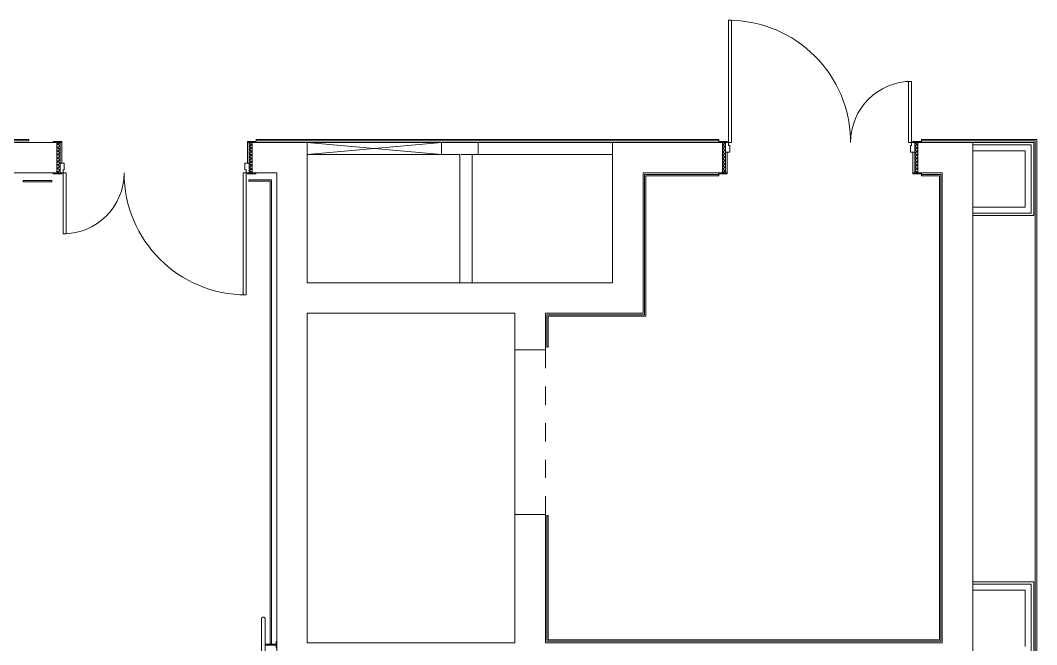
# Model space of a CAD drawing. Header units: millimetres. Extents: x 5993 to 95364, y 94667 to 143522.
# Drawn here: x 48454 to 49131, y 114258 to 114675 of the extents above; entities that cross this region are included whole.
import ezdxf

# ---------------------------------------------------------------- set-up
doc = ezdxf.new("R2010")
doc.units = ezdxf.units.MM
doc.linetypes.add('200_ШТРИХ_ш1п0_6_', pattern=[160, 100, -60])
doc.linetypes.add('Штрих короткий', pattern=[300, 150, -150])
for name, color, linetype, lineweight in [('0-2', 7, 'Continuous', 9), ('Двери', 7, 'Continuous', 9), ('Каркас_Импост', 7, 'Continuous', 13), ('Каркас_Импост-1', 7, 'Continuous', 9), ('Общие ребра', 7, 'Continuous', 9), ('Ограждение', 7, 'Continuous', 9), ('Ограждение-1', 7, 'Continuous', 20), ('Открывание-1', 7, 'Continuous', 9), ('Панель-2', 7, 'Continuous', 13), ('Перекрытия', 7, 'Continuous', 9), ('Перемычка-1', 7, 'Штрих короткий', 9), ('Перемычка_Пунктирные линии-1', 7, '200_ШТРИХ_ш1п0_6_', 9), ('Стены', 7, 'Continuous', 9), ('Стены-1', 7, 'Continuous', 13), ('Элементы узлов', 7, 'Continuous', 9)]:
    doc.layers.add(name, color=color, linetype=linetype, lineweight=lineweight)

# ---------------------------------------------------------------- blocks, each defined once
blk = doc.blocks.new('Дверь_СКБ_2Ст_Внутренняя_ШЕР - СОШ_Д-31__Дв_1600x2100h_ЛК_Лифтовой холл _зона безопасности МГН__EIS60-26412756-АИ2_01_План напольных покрытий и плинтусов 1го этажа _Часть 2_')
at = {"layer": 'Двери'}
h = blk.add_hatch(dxfattribs=at)
h.set_pattern_fill('FP_89', color=256, style=0, pattern_type=2)
h.set_pattern_definition([(135, (1501.41, 189.685), (-14.14214, -14.14214), []), (225, (1501.41, 189.685), (14.14214, -14.14214), [])])
h.paths.add_polyline_path([(812.5, 125), (787.5, 125), (787.5, -125), (812.5, -125)], flags=0)
at = {"layer": 'Каркас_Импост-1'}
h = blk.add_hatch(dxfattribs=at)
h.set_pattern_fill('FP_90', color=256, style=0, pattern_type=2)
h.set_pattern_definition([(45, (-621.384, 189.685), (-14.1421, 14.1421), []), (135, (-621.384, 189.685), (-14.1421, -14.1421), [])])
h.paths.add_polyline_path([(-762.5, 125), (-787.5, 125), (-787.5, -125), (-762.5, -125)], flags=0)
at = {"layer": 'Каркас_Импост'}
for p, q in [((-747.5, 133), (-817.5, 133)), ((-817.5, 133), (-817.5, 125)), ((-817.5, 125), (-747.5, 125)), ((-762.5, 125), (-787.5, 125)), ((-787.5, 125), (-787.5, -125)), ((-737.5, 125), (-762.5, 125)), ((-762.5, 125), (-762.5, 45)), ((-762.5, -125), (-762.5, 125)), ((-747.5, 125), (-762.5, 125)), ((-762.5, 125), (-762.5, 124)), ((-762.5, 124), (-747.5, 124)), ((-747.5, 125), (-747.5, 133)), ((-747.5, 124), (-747.5, 125)), ((-737.5, 100), (-737.5, 125)), ((-727.5, 100), (-737.5, 100)), ((-727.5, 45), (-727.5, 100)), ((762.5, 100), (752.5, 100)), ((752.5, 100), (752.5, 45)), ((762.5, 125), (762.5, 100)), ((787.5, 125), (762.5, 125)), ((842.5, 133), (772.5, 133)), ((772.5, 133), (772.5, 125)), ((787.5, 125), (772.5, 125)), ((772.5, 125), (772.5, 124)), ((772.5, 125), (842.5, 125)), ((772.5, 124), (787.5, 124)), ((787.5, 45), (787.5, 125)), ((812.5, 125), (787.5, 125)), ((787.5, 125), (787.5, -125)), ((787.5, 124), (787.5, 125)), ((812.5, -125), (812.5, 125)), ((842.5, 125), (842.5, 133)), ((-762.5, 45), (-727.5, 45)), ((-747.5, 45), (-762.5, 45)), ((-762.5, 45), (-762.5, -125)), ((-747.5, -125), (-747.5, 45)), ((752.5, 45), (787.5, 45)), ((787.5, 45), (772.5, 45)), ((772.5, 45), (772.5, -125)), ((787.5, -125), (787.5, 45)), ((-747.5, -125), (-817.5, -125)), ((-817.5, -125), (-817.5, -133)), ((-817.5, -133), (-747.5, -133)), ((-787.5, -125), (-762.5, -125)), ((-762.5, -125), (-747.5, -125)), ((-747.5, -133), (-747.5, -125)), ((772.5, -125), (787.5, -125)), ((842.5, -125), (772.5, -125)), ((772.5, -125), (772.5, -133)), ((772.5, -133), (842.5, -133)), ((787.5, -125), (812.5, -125)), ((842.5, -133), (842.5, -125))]:
    blk.add_line(p, q, dxfattribs=at)
at = {"layer": 'Открывание-1'}
for centre, radius, start, end in [((-737.5, 125), 1000, 0, 90), ((762.5, 125), 500, 90, 180)]:
    blk.add_arc(centre, radius, start, end, dxfattribs=at)
at = {"layer": 'Панель-2'}
for p, q in [((-737.5, 1125), (-737.5, 125)), ((-712.5, 1125), (-737.5, 1125)), ((-712.5, 125), (-712.5, 1125)), ((762.5, 625), (737.5, 625)), ((737.5, 625), (737.5, 125)), ((762.5, 125), (762.5, 625)), ((-737.5, 125), (-712.5, 125)), ((737.5, 125), (762.5, 125))]:
    blk.add_line(p, q, dxfattribs=at)
blk = doc.blocks.new('Проем_Дверь_Прямоугольный - 1350х2100h_проемы без заполнения-26950587-АИ2_01_План напольных покрытий и плинтусов 1го этажа _Часть 2_')
at = {"layer": 'Перемычка-1'}
for p, q in [((675, 125), (-675, 125)), ((675, -125), (-675, -125))]:
    blk.add_line(p, q, dxfattribs=at)
blk = doc.blocks.new('Ограждение 2 - Ограждение 2-32862125-АИ2_01_План напольных покрытий и плинтусов 1го этажа _Часть 2_')
at = {"layer": 'Ограждение'}
for p, q in [((83425, 2126.1), (83425, 1816)), ((83455, 1816), (83455, 2126.1)), ((83545, 1970.1), (83481.4, 1970.1)), ((83545, 1970.1), (83481.4, 1970.1)), ((83481.4, 1960.1), (83545, 1960.1)), ((83481.4, 1960.1), (83545, 1960.1)), ((83550, 1989.9), (83545, 1989.9)), ((83545, 1989.9), (83545, 1989)), ((83545, 1989), (83545, 1989.9)), ((83550, 1989.9), (83545, 1989.9)), ((83545, 1989.9), (83545, 1989)), ((83545, 1939.9), (83545, 1989.9)), ((83545, 1940.7), (83545, 1939.9)), ((83545, 1939.9), (83545, 1940.7)), ((83545, 1940.7), (83545, 1939.9)), ((83545, 1939.9), (83550, 1939.9)), ((83545, 1939.9), (83550, 1939.9)), ((83425, 1795.9), (83425, 1664.3)), ((83440, 1816), (83425.5, 1816)), ((83455, 1816), (83440, 1816)), ((83455, 1664.3), (83455, 1795.9)), ((83675, 1731), (83675, 1726)), ((83675, 1731), (83675, 1726)), ((83675, 1726), (83675.9, 1726)), ((83675.9, 1726), (83675, 1726)), ((83675, 1726), (83675.9, 1726)), ((83725, 1726), (83675, 1726)), ((83694.8, 1726), (83694.8, 1661.1)), ((83694.8, 1726), (83694.8, 1661.1)), ((83704.8, 1661.1), (83704.8, 1726)), ((83704.8, 1661.1), (83704.8, 1726)), ((83724.1, 1726), (83725, 1726)), ((83725, 1726), (83724.1, 1726)), ((83724.1, 1726), (83725, 1726)), ((83725, 1726), (83725, 1731)), ((83725, 1726), (83725, 1731)), ((84575, 1731), (84575, 1726)), ((84575, 1726), (84575.9, 1726)), ((84625, 1726), (84575, 1726)), ((84594.8, 1726), (84594.8, 1661.1)), ((84604.8, 1661.1), (84604.8, 1726)), ((84624.1, 1726), (84625, 1726)), ((84625, 1726), (84625, 1731)), ((83983.5, 1636), (83464.4, 1636)), ((83464.4, 1606), (83983.5, 1606)), ((84783.5, 1636), (83983.5, 1636)), ((83983.5, 1606), (84783.5, 1606))]:
    blk.add_line(p, q, dxfattribs=at)
at = {"layer": 'Ограждение', "flags": 128}
for points in [[(83425, 2176.1), (83425, 2176.7), (83425, 2177.3), (83425.1, 2177.9), (83425.2, 2178.5), (83425.3, 2179.1), (83425.4, 2179.7), (83425.6, 2180.3), (83425.8, 2180.9), (83426, 2181.4), (83426.2, 2182), (83426.4, 2182.5), (83426.7, 2183.1), (83427, 2183.6), (83427.3, 2184.1), (83427.6, 2184.6), (83428, 2185.1), (83428.3, 2185.6), (83428.7, 2186), (83429.1, 2186.5), (83429.5, 2186.9), (83430, 2187.3), (83430.4, 2187.7), (83430.9, 2188.1), (83431.4, 2188.4), (83431.9, 2188.8), (83432.4, 2189.1), (83432.9, 2189.4), (83433.5, 2189.6), (83434, 2189.9), (83434.6, 2190.1), (83435.1, 2190.3), (83435.7, 2190.5), (83436.3, 2190.7), (83436.9, 2190.8), (83437.4, 2190.9), (83438, 2191)], [(83425, 2176.1), (83425, 2176.1), (83425, 2176), (83425, 2175.8), (83425, 2175.5), (83425, 2175.2), (83425, 2174.7), (83425, 2174.2), (83425, 2173.6), (83425, 2172.9), (83425, 2172.2), (83425, 2171.4), (83425, 2170.5), (83425, 2169.5), (83425, 2168.5), (83425, 2167.4), (83425, 2166.3), (83425, 2165), (83425, 2163.7), (83425, 2162.4), (83425, 2161), (83425, 2159.5), (83425, 2158), (83425, 2156.4), (83425, 2154.8), (83425, 2153.2), (83425, 2151.5), (83425, 2149.7), (83425, 2147.9), (83425, 2146.1), (83425, 2144.3), (83425, 2142.4), (83425, 2140.5), (83425, 2138.6), (83425, 2136.6), (83425, 2134.6), (83425, 2132.7), (83425, 2130.7), (83425, 2128.7), (83425, 2126.7), (83425, 2126.1)], [(83425, 2126.1), (83425, 2128.1), (83425, 2130.1), (83425, 2132.1), (83425, 2134.1), (83425, 2136.1), (83425, 2138), (83425, 2140), (83425, 2141.9), (83425, 2143.8), (83425, 2145.6), (83425, 2147.4), (83425, 2149.2), (83425, 2151), (83425, 2152.7), (83425, 2154.4), (83425, 2156), (83425, 2157.6), (83425, 2159.1), (83425, 2160.6), (83425, 2162), (83425, 2163.4), (83425, 2164.7), (83425, 2165.9), (83425, 2167.1), (83425, 2168.2), (83425, 2169.3), (83425, 2170.2), (83425, 2171.2), (83425, 2172), (83425, 2172.7), (83425, 2173.4), (83425, 2174), (83425, 2174.6), (83425, 2175), (83425, 2175.4), (83425, 2175.7), (83425, 2175.9), (83425, 2176.1), (83425, 2176.1), (83425, 2176.1)], [(83441.8, 2191), (83442.4, 2191), (83443, 2190.8), (83443.6, 2190.7), (83444.1, 2190.6), (83444.7, 2190.4), (83445.3, 2190.2), (83445.8, 2190), (83446.4, 2189.7), (83446.9, 2189.5), (83447.4, 2189.2), (83448, 2188.9), (83448.5, 2188.5), (83448.9, 2188.2), (83449.4, 2187.8), (83449.9, 2187.4), (83450.3, 2187), (83450.8, 2186.6), (83451.2, 2186.2), (83451.6, 2185.7)], [(83451.9, 2185.2), (83452.3, 2184.7), (83452.6, 2184.3), (83452.9, 2183.7), (83453.2, 2183.2), (83453.5, 2182.7), (83453.7, 2182.1), (83454, 2181.6), (83454.2, 2181), (83454.4, 2180.4), (83454.5, 2179.9), (83454.7, 2179.3), (83454.8, 2178.7), (83454.9, 2178.1), (83454.9, 2177.5), (83455, 2176.9), (83455, 2176.3), (83455, 2176.1)], [(83455, 2126.1), (83455, 2128.1), (83455, 2130.1), (83455, 2132.1), (83455, 2134.1), (83455, 2136.1), (83455, 2138), (83455, 2140), (83455, 2141.9), (83455, 2143.8), (83455, 2145.6), (83455, 2147.4), (83455, 2149.2), (83455, 2151), (83455, 2152.7), (83455, 2154.4), (83455, 2156), (83455, 2157.6), (83455, 2159.1), (83455, 2160.6), (83455, 2162), (83455, 2163.4), (83455, 2164.7), (83455, 2165.9), (83455, 2167.1), (83455, 2168.2), (83455, 2169.3), (83455, 2170.2), (83455, 2171.2), (83455, 2172), (83455, 2172.7), (83455, 2173.4), (83455, 2174), (83455, 2174.6), (83455, 2175), (83455, 2175.4), (83455, 2175.7), (83455, 2175.9), (83455, 2176.1), (83455, 2176.1), (83455, 2176.1)], [(83455, 2176.1), (83455, 2176.1), (83455, 2176), (83455, 2175.8), (83455, 2175.5), (83455, 2175.2), (83455, 2174.7), (83455, 2174.2), (83455, 2173.6), (83455, 2172.9), (83455, 2172.2), (83455, 2171.4), (83455, 2170.5), (83455, 2169.5), (83455, 2168.5), (83455, 2167.4), (83455, 2166.3), (83455, 2165), (83455, 2163.7), (83455, 2162.4), (83455, 2161), (83455, 2159.5), (83455, 2158), (83455, 2156.4), (83455, 2154.8), (83455, 2153.2), (83455, 2151.5), (83455, 2149.7), (83455, 2147.9), (83455, 2146.1), (83455, 2144.3), (83455, 2142.4), (83455, 2140.5), (83455, 2138.6), (83455, 2136.6), (83455, 2134.6), (83455, 2132.7), (83455, 2130.7), (83455, 2128.7), (83455, 2126.7)], [(83440.5, 1970.1), (83440.5, 1970.1), (83440.6, 1970.1), (83440.8, 1970.1), (83441, 1970.1), (83441.3, 1970.1), (83441.7, 1970.1), (83442.2, 1970.1)], [(83442.1, 1960.1), (83441.7, 1960.1), (83441.3, 1960.1), (83441, 1960.1), (83440.8, 1960.1), (83440.6, 1960.1), (83440.5, 1960.1), (83440.5, 1960.1)], [(83481.4, 1960.1), (83479.8, 1960.1), (83478.1, 1960.1), (83476.5, 1960.1), (83474.9, 1960.1), (83473.3, 1960.1), (83471.6, 1960.1), (83470.1, 1960.1), (83468.5, 1960.1), (83466.9, 1960.1), (83465.4, 1960.1), (83463.9, 1960.1), (83462.4, 1960.1), (83461, 1960.1), (83459.6, 1960.1), (83458.2, 1960.1), (83456.9, 1960.1), (83455.6, 1960.1)], [(83481.4, 1960.1), (83479.8, 1960.1), (83478.1, 1960.1), (83476.5, 1960.1), (83474.9, 1960.1), (83473.3, 1960.1), (83471.6, 1960.1), (83470.1, 1960.1), (83468.5, 1960.1), (83466.9, 1960.1), (83465.4, 1960.1), (83463.9, 1960.1), (83462.4, 1960.1), (83461, 1960.1), (83459.6, 1960.1), (83458.2, 1960.1), (83456.9, 1960.1), (83455.6, 1960.1)], [(83455.7, 1970.1), (83457, 1970.1), (83458.3, 1970.1), (83459.7, 1970.1), (83461.1, 1970.1), (83462.5, 1970.1), (83464, 1970.1), (83465.5, 1970.1), (83467, 1970.1), (83468.6, 1970.1), (83470.2, 1970.1), (83471.8, 1970.1), (83473.4, 1970.1), (83475, 1970.1), (83476.6, 1970.1), (83478.3, 1970.1), (83479.9, 1970.1), (83481.4, 1970.1)], [(83455.7, 1970.1), (83457, 1970.1), (83458.3, 1970.1), (83459.7, 1970.1), (83461.1, 1970.1), (83462.5, 1970.1), (83464, 1970.1), (83465.5, 1970.1), (83467, 1970.1), (83468.6, 1970.1), (83470.2, 1970.1), (83471.8, 1970.1), (83473.4, 1970.1), (83475, 1970.1), (83476.6, 1970.1), (83478.3, 1970.1), (83479.9, 1970.1), (83481.4, 1970.1)], [(83424.9, 1793.4), (83424.9, 1794.3), (83424.9, 1795.3), (83424.9, 1796.2), (83424.9, 1797.3), (83424.9, 1798.3), (83424.9, 1799.4), (83424.9, 1800.5), (83424.9, 1801.6), (83424.9, 1802.8), (83424.9, 1804), (83424.9, 1805.2), (83424.9, 1806.4), (83424.9, 1807.6), (83424.9, 1808.8), (83424.9, 1810.1), (83424.9, 1811.3), (83424.9, 1812.6), (83424.9, 1813.9), (83424.9, 1815.1), (83424.9, 1816)], [(83424.9, 1796.2), (83424.9, 1797.3), (83424.9, 1798.3), (83424.9, 1799.4), (83424.9, 1800.5), (83424.9, 1801.6), (83424.9, 1802.8), (83424.9, 1804), (83424.9, 1805.2), (83424.9, 1806.4), (83424.9, 1807.6), (83424.9, 1808.8), (83424.9, 1810.1), (83424.9, 1811.3), (83424.9, 1812.6), (83424.9, 1813.9), (83424.9, 1815.1), (83424.9, 1816)], [(83454.9, 1816), (83454.9, 1814.7), (83454.9, 1813.4), (83454.9, 1812.2), (83454.9, 1810.9), (83454.9, 1809.7), (83454.9, 1808.4), (83454.9, 1807.2), (83454.9, 1806), (83454.9, 1804.8), (83454.9, 1803.6), (83454.9, 1802.4), (83454.9, 1801.3), (83454.9, 1800.1), (83454.9, 1799), (83454.9, 1798), (83454.9, 1796.9), (83454.9, 1795.9), (83454.9, 1794.9), (83454.9, 1794), (83454.9, 1793.4)], [(83454.9, 1816), (83454.9, 1814.7), (83454.9, 1813.4), (83454.9, 1812.2), (83454.9, 1810.9), (83454.9, 1809.7), (83454.9, 1808.4), (83454.9, 1807.2), (83454.9, 1806), (83454.9, 1804.8), (83454.9, 1803.6), (83454.9, 1802.4), (83454.9, 1801.3), (83454.9, 1800.1), (83454.9, 1799), (83454.9, 1798)], [(83694.8, 1636.6), (83694.8, 1638), (83694.8, 1639.3), (83694.8, 1640.7), (83694.8, 1642.2), (83694.8, 1643.7), (83694.8, 1645.2), (83694.8, 1646.7), (83694.8, 1648.3), (83694.8, 1649.8), (83694.8, 1651.4), (83694.8, 1653), (83694.8, 1654.6), (83694.8, 1656.3), (83694.8, 1657.9), (83694.8, 1659.6), (83694.8, 1661.1)], [(83694.8, 1636.6), (83694.8, 1638), (83694.8, 1639.3), (83694.8, 1640.7), (83694.8, 1642.2), (83694.8, 1643.7), (83694.8, 1645.2), (83694.8, 1646.7), (83694.8, 1648.3), (83694.8, 1649.8), (83694.8, 1651.4), (83694.8, 1653), (83694.8, 1654.6), (83694.8, 1656.3), (83694.8, 1657.9), (83694.8, 1659.6), (83694.8, 1661.1)], [(83694.8, 1620.1), (83694.8, 1620.2), (83694.8, 1620.3), (83694.8, 1620.4), (83694.8, 1620.7), (83694.8, 1621), (83694.8, 1621.4), (83694.8, 1621.8)], [(83704.8, 1661.1), (83704.8, 1659.4), (83704.8, 1657.8), (83704.8, 1656.2), (83704.8, 1654.5), (83704.8, 1652.9), (83704.8, 1651.3), (83704.8, 1649.7), (83704.8, 1648.1), (83704.8, 1646.6), (83704.8, 1645.1), (83704.8, 1643.6), (83704.8, 1642.1), (83704.8, 1640.6), (83704.8, 1639.2), (83704.8, 1637.9), (83704.8, 1636.5)], [(83704.8, 1661.1), (83704.8, 1659.4), (83704.8, 1657.8), (83704.8, 1656.2), (83704.8, 1654.5), (83704.8, 1652.9), (83704.8, 1651.3), (83704.8, 1649.7), (83704.8, 1648.1), (83704.8, 1646.6), (83704.8, 1645.1), (83704.8, 1643.6), (83704.8, 1642.1), (83704.8, 1640.6), (83704.8, 1639.2), (83704.8, 1637.9), (83704.8, 1636.5)], [(83704.8, 1621.8), (83704.8, 1621.3), (83704.8, 1621), (83704.8, 1620.7), (83704.8, 1620.4), (83704.8, 1620.3), (83704.8, 1620.2), (83704.8, 1620.1)], [(84594.8, 1636.6), (84594.8, 1638), (84594.8, 1639.3), (84594.8, 1640.7), (84594.8, 1642.2), (84594.8, 1643.7), (84594.8, 1645.2), (84594.8, 1646.7), (84594.8, 1648.3), (84594.8, 1649.8), (84594.8, 1651.4), (84594.8, 1653), (84594.8, 1654.6), (84594.8, 1656.3), (84594.8, 1657.9), (84594.8, 1659.6), (84594.8, 1661.1)], [(84594.8, 1620.1), (84594.8, 1620.2), (84594.8, 1620.3), (84594.8, 1620.4), (84594.8, 1620.7), (84594.8, 1621), (84594.8, 1621.4), (84594.8, 1621.8)], [(84604.8, 1661.1), (84604.8, 1659.4), (84604.8, 1657.8), (84604.8, 1656.2), (84604.8, 1654.5), (84604.8, 1652.9), (84604.8, 1651.3), (84604.8, 1649.7), (84604.8, 1648.1), (84604.8, 1646.6), (84604.8, 1645.1), (84604.8, 1643.6), (84604.8, 1642.1), (84604.8, 1640.6), (84604.8, 1639.2), (84604.8, 1637.9), (84604.8, 1636.5)], [(84604.8, 1621.8), (84604.8, 1621.3), (84604.8, 1621), (84604.8, 1620.7), (84604.8, 1620.4), (84604.8, 1620.3), (84604.8, 1620.2), (84604.8, 1620.1)]]:
    blk.add_lwpolyline(points, dxfattribs=at)
at = {"layer": 'Ограждение'}
for centre, major_axis, ratio, start_param, end_param in [((83439.9, 1793.4), (15, 0), 0.701869, 2.879793, 3.141593), ((83440, 1795.9), (15, 0), 0.5, 2.879793, 3.141593), ((83439.9, 1816), (15, 0), 0.008993, 3.423664, 4.712389), ((83439.9, 1793.4), (15, 0), 0.701869, 2.617994, 2.858001), ((83439.9, 1793.4), (15, 0), 0.701869, 2.356194, 2.604807), ((83439.9, 1793.4), (15, 0), 0.701869, 1.570796, 2.345731), ((83440, 1795.9), (15, 0), 0.5, 1.978517, 2.094395), ((83440, 1795.9), (15, 0), 0.5, 1.570796, 1.93635), ((83439.9, 1816), (15, 0), 0.008993, 4.712389, 6.021386), ((83439.9, 1793.4), (15, 0), 0.701869, 0.785398, 1.570796), ((83440, 1795.9), (15, 0), 0.5, 1.056663, 1.570796), ((83439.9, 1793.4), (15, 0), 0.701869, 0.523599, 0.772459), ((83439.9, 1793.4), (15, 0), 0.701869, 0.261799, 0.504741), ((83440, 1795.9), (15, 0), 0.5, 0, 0.261799), ((83440, 1664.3), (15, 0), 0.5, 2.887261, 3.314837), ((83440, 1664.3), (15, 0), 0.5, 2.617994, 2.879793), ((83440, 1664.3), (15, 0), 0.5, 2.379793, 2.592755), ((83440, 1664.3), (15, 0), 0.5, 2.103837, 2.335299), ((83440, 1664.3), (15, 0), 0.5, 1.84912, 2.075214), ((83440, 1664.3), (15, 0), 0.5, 1.577019, 1.818425), ((83440, 1664.3), (15, 0), 0.5, 0, 1.047198), ((83464.4, 1621), (0, 15), 0.447214, 1.317676, 1.570796), ((83464.4, 1621), (0, 15), 0.447214, 1.570796, 3.141593)]:
    blk.add_ellipse(centre, major_axis=major_axis, ratio=ratio, start_param=start_param, end_param=end_param, dxfattribs=at)
for points in [[(83481.4, 1970), (83481.4, 1970.1), (83481.4, 1970.1), (83481.4, 1970)], [(83481.4, 1970), (83481.4, 1970.1), (83481.4, 1970.1), (83481.4, 1969.5), (83481.4, 1968.4), (83481.5, 1966.8), (83481.5, 1965.7), (83481.5, 1965.1)], [(83481.5, 1965.1), (83481.5, 1964.5), (83481.5, 1963.3), (83481.4, 1961.8), (83481.4, 1960.7), (83481.4, 1960.2), (83481.4, 1960.1)], [(83694.9, 1661.1), (83694.8, 1661.1), (83694.8, 1661.1), (83694.9, 1661.1)], [(83694.9, 1661.1), (83694.8, 1661.1), (83694.8, 1661.1), (83695.4, 1661.1), (83696.5, 1661.1), (83698.1, 1661.1), (83699.2, 1661.1), (83699.8, 1661.1)], [(83699.8, 1661.1), (83700.4, 1661.1), (83701.6, 1661.1), (83703.1, 1661.1), (83704.2, 1661.1), (83704.6, 1661.1), (83704.7, 1661.1)], [(84594.9, 1661.1), (84594.8, 1661.1), (84594.8, 1661.1), (84595.4, 1661.1), (84596.5, 1661.1), (84598.1, 1661.1), (84599.2, 1661.1), (84599.8, 1661.1)], [(84599.8, 1661.1), (84600.4, 1661.1), (84601.6, 1661.1), (84603.1, 1661.1), (84604.2, 1661.1), (84604.6, 1661.1), (84604.7, 1661.1)]]:
    blk.add_open_spline(points, degree=3, dxfattribs=at)
at = {"layer": 'Ограждение-1', "flags": 128}
for points in [[(84017.1, 1621), (84016.6, 1623.6), (84015.1, 1626.2), (84012.6, 1628.5), (84009.2, 1630.7), (84005.1, 1632.5), (84000.3, 1634), (83995, 1635.1), (83989.4, 1635.8), (83983.5, 1636), (83977.7, 1635.8), (83972.1, 1635.1), (83966.8, 1634), (83962, 1632.5), (83957.8, 1630.7), (83954.5, 1628.5), (83952, 1626.2), (83950.5, 1623.6), (83950, 1621)], [(83950, 1621), (83950.5, 1618.4), (83952, 1615.9), (83954.5, 1613.5), (83957.8, 1611.4), (83962, 1609.6), (83966.8, 1608.1), (83972.1, 1606.9), (83977.7, 1606.3), (83983.5, 1606), (83989.4, 1606.3), (83995, 1606.9), (84000.3, 1608.1), (84005.1, 1609.6), (84009.2, 1611.4), (84012.6, 1613.5), (84015.1, 1615.9), (84016.6, 1618.4), (84017.1, 1621)], [(84817.1, 1621), (84816.6, 1623.6), (84815.1, 1626.2), (84812.6, 1628.5), (84809.2, 1630.7), (84805.1, 1632.5), (84800.3, 1634), (84795, 1635.1), (84789.4, 1635.8), (84783.5, 1636), (84777.7, 1635.8), (84772.1, 1635.1), (84766.8, 1634), (84762, 1632.5), (84757.8, 1630.7), (84754.5, 1628.5), (84752, 1626.2), (84750.5, 1623.6), (84750, 1621)], [(84750, 1621), (84750.5, 1618.4), (84752, 1615.9), (84754.5, 1613.5), (84757.8, 1611.4), (84762, 1609.6), (84766.8, 1608.1), (84772.1, 1606.9), (84777.7, 1606.3), (84783.5, 1606), (84789.4, 1606.3), (84795, 1606.9), (84800.3, 1608.1), (84805.1, 1609.6), (84809.2, 1611.4), (84812.6, 1613.5), (84815.1, 1615.9), (84816.6, 1618.4), (84817.1, 1621)]]:
    blk.add_lwpolyline(points, dxfattribs=at)
blk = doc.blocks.new('AR_Отверстие прямоугольное _в стене_ - AR_Отверстие прямоугольное _в стене__ОВ-36788177-АИ2_01_План напольных покрытий и плинтусов 1го этажа _Часть 2_')
at = {"layer": 'Элементы узлов'}
for p, q in [((-550, -50), (-550, 50)), ((-550, 50), (550, 50)), ((550, 50), (-550, -50)), ((-550, 50), (550, -50)), ((550, 50), (-550, 50)), ((-550, 50), (-550, -50)), ((550, 50), (550, -50)), ((550, -50), (550, 50)), ((550, -50), (-550, -50)), ((-550, -50), (550, -50))]:
    blk.add_line(p, q, dxfattribs=at)
blk = doc.blocks.new('АР_Перемычка - АР_Перемычка-36788214-АИ2_01_План напольных покрытий и плинтусов 1го этажа _Часть 2_')
at = {"layer": 'Перемычка_Пунктирные линии-1'}
for p, q in [((1100, 50), (1400, 50)), ((1400, 50), (1400, -50)), ((1100, -50), (1400, -50))]:
    blk.add_line(p, q, dxfattribs=at)

msp = doc.modelspace()

# ---------------------------------------------------------------- linework, layer by layer
at = {"layer": 'Общие ребра'}
for p, q in [((49127.57, 114591.77), (49088.5, 114591.77)), ((49127.57, 114591.77), (49127.57, 114587.7)), ((49127.57, 114546.19), (49127.57, 114587.7)), ((49123.5, 114546.19), (49088.5, 114546.19)), ((49127.57, 114546.19), (49123.5, 114546.19)), ((49123.5, 114298.75), (49088.5, 114298.75)), ((49123.5, 114298.75), (49127.57, 114298.75)), ((49127.57, 114253.16), (49127.57, 114298.75))]:
    msp.add_line(p, q, dxfattribs=at)
at = {"layer": 'Перекрытия'}
for p, q in [((48803.61, 114455.01), (48783.26, 114455.01)), ((48783.26, 114455.01), (48783.26, 114345.14))]:
    msp.add_line(p, q, dxfattribs=at)
at = {"layer": 'Стены'}
for p, q in [((48285.94, 114595.35), (48459.31, 114595.35)), ((48459.31, 114594.37), (48285.94, 114594.37)), ((48459.31, 114594.37), (48459.31, 114595.35)), ((48610.79, 114595.35), (48919.2, 114595.35)), ((48610.79, 114594.37), (48610.79, 114595.35)), ((48919.2, 114594.37), (48610.79, 114594.37)), ((48919.2, 114594.37), (48919.2, 114595.35)), ((49054.31, 114595.35), (49131.15, 114595.35)), ((49054.31, 114594.37), (49054.31, 114595.35)), ((49130.17, 114594.37), (49054.31, 114594.37)), ((49130.17, 113963.56), (49130.17, 114594.37)), ((49131.15, 114595.35), (49131.15, 113964.54)), ((48869.71, 114572.07), (48919.2, 114572.07)), ((48869.71, 114478.47), (48869.71, 114572.07)), ((48919.2, 114571.18), (48919.2, 114572.07)), ((49054.31, 114572.07), (49067.17, 114572.07)), ((49054.31, 114571.18), (49054.31, 114572.07)), ((49067.17, 114572.07), (49067.17, 114260.65)), ((48455.44, 114567.94), (48474.61, 114567.94)), ((48455.44, 114567.04), (48455.44, 114567.94)), ((48474.61, 114567.04), (48455.44, 114567.04)), ((48474.61, 114567.04), (48474.61, 114567.94)), ((48605.9, 114568.39), (48621.1, 114568.39)), ((48605.9, 114567.49), (48605.9, 114568.39)), ((48620.21, 114567.49), (48605.9, 114567.49)), ((48620.21, 114258.78), (48620.21, 114567.49)), ((48621.1, 114568.39), (48621.1, 114258.78)), ((48919.2, 114571.18), (48870.6, 114571.18)), ((48870.6, 114571.18), (48870.6, 114477.57)), ((49066.28, 114571.18), (49054.31, 114571.18)), ((49066.28, 114261.55), (49066.28, 114571.18)), ((48804.59, 114478.47), (48869.71, 114478.47)), ((48804.59, 114456.75), (48804.59, 114478.47)), ((48870.6, 114477.57), (48805.49, 114477.57)), ((48805.49, 114477.57), (48805.49, 114456.75)), ((48805.49, 114456.75), (48804.59, 114456.75)), ((48804.59, 114260.65), (48804.59, 114344.43)), ((48805.49, 114344.43), (48804.59, 114344.43)), ((48805.49, 114344.43), (48805.49, 114261.55)), ((49067.17, 114260.65), (48804.59, 114260.65)), ((48805.49, 114261.55), (49066.28, 114261.55))]:
    msp.add_line(p, q, dxfattribs=at)
at = {"layer": 'Стены-1'}
for p, q in [((48475.59, 114593.4), (48449.54, 114593.4)), ((48644.89, 114593.4), (48610.71, 114593.4)), ((48848.38, 114593.4), (48734.43, 114593.4)), ((48848.38, 114585.26), (48848.38, 114593.4)), ((48919.2, 114593.4), (48848.38, 114593.4)), ((48848.38, 114593.4), (48848.38, 114573.05)), ((49068.15, 114593.4), (49054.31, 114593.4)), ((49088.5, 114593.4), (49068.15, 114593.4)), ((49088.5, 114259.68), (49088.5, 114593.4)), ((49129.2, 114593.4), (49088.5, 114593.4)), ((49088.5, 114593.4), (49088.5, 114587.7)), ((49129.2, 114591.77), (49129.2, 114593.4)), ((49129.2, 114587.7), (49129.2, 114591.77)), ((48644.89, 114573.05), (48644.89, 114585.26)), ((48734.43, 114585.26), (48746.64, 114585.26)), ((48746.64, 114585.26), (48746.64, 114499.79)), ((48754.78, 114585.26), (48848.38, 114585.26)), ((48754.78, 114499.79), (48754.78, 114585.26)), ((49088.5, 114587.7), (49123.5, 114587.7)), ((49123.5, 114587.7), (49123.5, 114550.26)), ((49129.2, 114544.56), (49129.2, 114587.7)), ((48449.54, 114573.05), (48475.59, 114573.05)), ((48610.71, 114573.05), (48624.54, 114573.05)), ((48624.54, 114573.05), (48624.54, 114239.33)), ((48644.89, 114499.79), (48644.89, 114573.05)), ((48848.38, 114573.05), (48848.38, 114499.79)), ((48868.73, 114499.79), (48868.73, 114573.05)), ((48868.73, 114573.05), (48919.2, 114573.05)), ((49054.31, 114573.05), (49068.15, 114573.05)), ((49068.15, 114573.05), (49068.15, 114259.68)), ((49123.5, 114550.26), (49088.5, 114550.26)), ((49088.5, 114550.26), (49088.5, 114544.56)), ((49088.5, 114544.56), (49123.5, 114544.56)), ((49123.5, 114544.56), (49127.57, 114544.56)), ((49127.57, 114544.56), (49129.2, 114544.56)), ((48848.38, 114499.79), (48644.89, 114499.79)), ((48746.64, 114499.79), (48754.78, 114499.79)), ((48868.73, 114479.44), (48868.73, 114499.79)), ((48644.89, 114259.68), (48644.89, 114479.44)), ((48644.89, 114479.44), (48783.26, 114479.44)), ((48783.26, 114479.44), (48783.26, 114455.03)), ((48803.61, 114455.03), (48803.61, 114479.44)), ((48803.61, 114479.44), (48868.73, 114479.44)), ((48783.26, 114455.03), (48803.61, 114455.03)), ((48783.26, 114345.14), (48783.26, 114259.68)), ((48803.61, 114345.14), (48783.26, 114345.14)), ((48803.61, 114259.68), (48803.61, 114345.14)), ((49123.5, 114300.37), (49088.5, 114300.37)), ((49088.5, 114300.37), (49088.5, 114294.68)), ((49127.57, 114300.37), (49123.5, 114300.37)), ((49129.2, 114300.37), (49127.57, 114300.37)), ((49129.2, 114251.54), (49129.2, 114300.37)), ((49088.5, 114294.68), (49123.5, 114294.68)), ((49123.5, 114294.68), (49123.5, 114257.23)), ((48783.26, 114259.68), (48644.89, 114259.68)), ((49068.15, 114259.68), (48803.61, 114259.68)), ((49088.5, 113982.93), (49088.5, 114259.68))]:
    msp.add_line(p, q, dxfattribs=at)

# ---------------------------------------------------------------- block references
at = {"layer": '0-2', "xscale": 0.08139549610658335, "yscale": 0.08139549610658335, "zscale": 0.08139549610658335}
for name, p in [('Дверь_СКБ_2Ст_Внутренняя_ШЕР - СОШ_Д-31__Дв_1600x2100h_ЛК_Лифтовой холл _зона безопасности МГН__EIS60-26412756-АИ2_01_План напольных покрытий и плинтусов 1го этажа _Часть 2_', (48985.74, 114583.22)), ('AR_Отверстие прямоугольное _в стене_ - AR_Отверстие прямоугольное _в стене__ОВ-36788177-АИ2_01_План напольных покрытий и плинтусов 1го этажа _Часть 2_', (48689.66, 114589.33)), ('АР_Перемычка - АР_Перемычка-36788214-АИ2_01_План напольных покрытий и плинтусов 1го этажа _Часть 2_', (48644.89, 114589.33)), ('Ограждение 2 - Ограждение 2-32862125-АИ2_01_План напольных покрытий и плинтусов 1го этажа _Часть 2_', (41823.95, 114098.43))]:
    msp.add_blockref(name, p, dxfattribs=at)
for name, p, rotation in [('Дверь_СКБ_2Ст_Внутренняя_ШЕР - СОШ_Д-31__Дв_1600x2100h_ЛК_Лифтовой холл _зона безопасности МГН__EIS60-26412756-АИ2_01_План напольных покрытий и плинтусов 1го этажа _Часть 2_', (48544.17, 114583.22), 180), ('Проем_Дверь_Прямоугольный - 1350х2100h_проемы без заполнения-26950587-АИ2_01_План напольных покрытий и плинтусов 1го этажа _Часть 2_', (48793.44, 114400.08), 269.9999999999999)]:
    msp.add_blockref(name, p, dxfattribs=dict(at, rotation=rotation))

doc.saveas('drawing.dxf')
